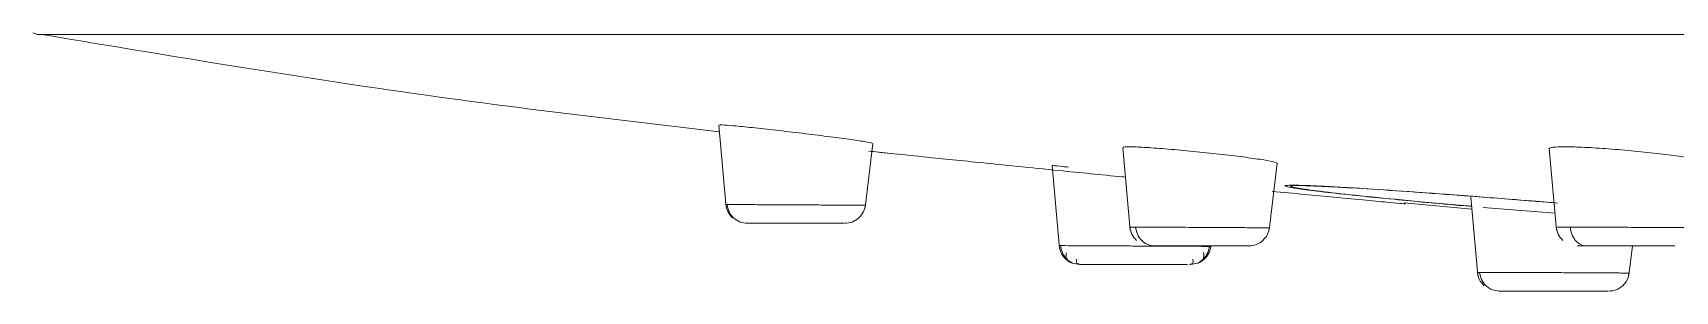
# Model space of a CAD drawing. Extents: x -6207 to -5787, y -4608 to -3937.
# Drawn here: x -6105.79 to -6097.78, y -4092.91 to -4091.65 of the extents above; entities that cross this region are included whole.
import ezdxf

# ---------------------------------------------------------------- set-up
doc = ezdxf.new("R2010")
doc.units = 0
doc.header["$LTSCALE"] = 7
doc.layers.get('0').update_dxf_attribs({"color": 2, "linetype": 'CONTINUOUS'})

msp = doc.modelspace()

# ---------------------------------------------------------------- linework, layer by layer
at = {"color": 8, "linetype": 'Continuous', "lineweight": 15}
for p, q in [((-6083.93456, -4091.66348), (-6105.75692, -4091.66348)), ((-6098.76931, -4092.49875), (-6099.01639, -4092.47686)), ((-6098.36239, -4092.53342), (-6098.71379, -4092.50469)), ((-6098.73036, -4092.82081), (-6098.73773, -4092.82083))]:
    msp.add_line(p, q, dxfattribs=at)
at = {"color": 7, "linetype": 'Continuous', "lineweight": 15}
for p, q in [((-6102.43982, -4092.10462), (-6102.4398, -4092.10484)), ((-6102.4398, -4092.10484), (-6102.40467, -4092.5049)), ((-6101.72713, -4092.5049), (-6101.68893, -4092.193)), ((-6101.60159, -4092.24164), (-6101.7011, -4092.23127)), ((-6101.56366, -4092.24555), (-6101.60159, -4092.24164)), ((-6100.46958, -4092.21384), (-6100.43388, -4092.61541)), ((-6098.39105, -4092.21851), (-6098.35493, -4092.61539)), ((-6100.81476, -4092.30044), (-6100.77935, -4092.70515)), ((-6099.75645, -4092.61541), (-6099.7169, -4092.28952)), ((-6099.09833, -4092.48223), (-6098.76804, -4092.51327)), ((-6098.77324, -4092.45412), (-6098.73961, -4092.83633)), ((-6102.30169, -4092.5821), (-6102.30184, -4092.5821)), ((-6098.00225, -4092.83633), (-6097.98461, -4092.69209)), ((-6098.63648, -4092.9121), (-6098.6336, -4092.9121)), ((-6098.10001, -4092.9121), (-6098.08115, -4092.90866))]:
    msp.add_line(p, q, dxfattribs=at)
for centre, radius, start, end in [((-6105.73658, -4091.54521), 0.12, 246.160902, 260.243945), ((-6099.02019, -4092.32946), 0.14745, 266.423222, 271.474176)]:
    msp.add_arc(centre, radius, start, end, dxfattribs=at)
for points, knots in [([(-6105.74045, -4091.66252), (-6105.07447, -4091.77373), (-6103.97689, -4091.957), (-6102.87166, -4092.08549), (-6102.43706, -4092.13602)], [0, 0, 0, 0, 0.6067777, 1, 1, 1, 1]), ([(-6101.69412, -4092.19238), (-6101.69286, -4092.19211), (-6101.68872, -4092.1912), (-6101.72641, -4092.18457), (-6101.80156, -4092.17342), (-6101.90885, -4092.15913), (-6102.03342, -4092.14362), (-6102.16205, -4092.12849), (-6102.27949, -4092.11566), (-6102.37271, -4092.10652), (-6102.41636, -4092.10334), (-6102.43729, -4092.1026), (-6102.43575, -4092.10368), (-6102.43475, -4092.10438)], [0, 0, 0, 0, 0.0461867, 0.1526414, 0.2593703, 0.3666368, 0.4744209, 0.5824889, 0.6904597, 0.7979863, 0.9049199, 0.9381629, 1, 1, 1, 1]), ([(-6101.70847, -4092.23051), (-6101.68012, -4092.23347), (-6101.63014, -4092.2387), (-6101.43811, -4092.25853), (-6101.16772, -4092.28632), (-6100.82438, -4092.32081), (-6100.57078, -4092.34633), (-6100.46194, -4092.35681), (-6100.45682, -4092.3573)], [0, 0, 0, 0, 0.2154297, 0.379928, 0.5854523, 0.8212387, 0.991598, 1, 1, 1, 1]), ([(-6100.43909, -4092.20969), (-6100.45472, -4092.20988), (-6100.47375, -4092.2101), (-6100.46721, -4092.21301), (-6100.46604, -4092.21353)], [0, 0, 0, 0, 0.82079617, 1, 1, 1, 1]), ([(-6099.72016, -4092.28911), (-6099.72136, -4092.28754), (-6099.72404, -4092.28402), (-6099.77815, -4092.27389), (-6099.86681, -4092.26101), (-6099.98253, -4092.24679), (-6100.11071, -4092.23307), (-6100.23717, -4092.2213), (-6100.34671, -4092.21307), (-6100.41008, -4092.20991), (-6100.43353, -4092.20973), (-6100.43909, -4092.20969)], [0, 0, 0, 0, 0.099004, 0.2215754, 0.3446407, 0.4681878, 0.5919909, 0.7157079, 0.8390176, 0.9617734, 1, 1, 1, 1]), ([(-6098.31592, -4092.20969), (-6098.33857, -4092.2101), (-6098.38236, -4092.21088), (-6098.38734, -4092.21595), (-6098.38975, -4092.2184)], [0, 0, 0, 0, 0.5174464, 1, 1, 1, 1]), ([(-6097.64014, -4092.28451), (-6097.63944, -4092.28428), (-6097.63229, -4092.28191), (-6097.65899, -4092.27371), (-6097.72105, -4092.26106), (-6097.82071, -4092.24678), (-6097.94141, -4092.23307), (-6098.0709, -4092.2213), (-6098.19338, -4092.21307), (-6098.27314, -4092.20991), (-6098.30771, -4092.20973), (-6098.31592, -4092.20969)], [0, 0, 0, 0, 0.014594, 0.1486506, 0.2832456, 0.4183672, 0.5537686, 0.6890754, 0.8239346, 0.9581943, 1, 1, 1, 1]), ([(-6100.73453, -4092.30859), (-6100.74929, -4092.3071), (-6100.7921, -4092.30279), (-6100.81208, -4092.30078), (-6100.81424, -4092.3005), (-6100.81476, -4092.30044)], [0, 0, 0, 0, 0.2862831, 0.8304391, 1, 1, 1, 1]), ([(-6099.74211, -4092.42651), (-6099.63626, -4092.43654), (-6099.38803, -4092.46007), (-6099.18988, -4092.47843), (-6099.0964, -4092.48706), (-6099.09528, -4092.48717), (-6099.09466, -4092.48724)], [0, 0, 0, 0, 0.26979366, 0.63269332, 0.79690403, 1, 1, 1, 1]), ([(-6099.42435, -4092.40579), (-6099.36141, -4092.40946), (-6099.23557, -4092.41679), (-6098.98313, -4092.43433), (-6098.70083, -4092.45549), (-6098.48287, -4092.47244), (-6098.36673, -4092.48209), (-6098.35071, -4092.48342)], [0, 0, 0, 0, 0.240337, 0.4805949, 0.7209968, 0.961514, 1, 1, 1, 1]), ([(-6099.42094, -4092.40563), (-6099.38214, -4092.40781), (-6099.2876, -4092.41315), (-6099.08621, -4092.42676), (-6098.83332, -4092.44523), (-6098.5823, -4092.4644), (-6098.41894, -4092.47782), (-6098.35071, -4092.48342)], [0, 0, 0, 0, 0.1563672, 0.3810254, 0.6075988, 0.8360818, 1, 1, 1, 1]), ([(-6102.40598, -4092.49), (-6102.40387, -4092.50204), (-6102.3995, -4092.52701), (-6102.38261, -4092.54598), (-6102.37386, -4092.55581)], [0, 0, 0, 0, 0.4819681, 1, 1, 1, 1]), ([(-6102.39959, -4092.49081), (-6102.39735, -4092.50258), (-6102.39271, -4092.52699), (-6102.36962, -4092.55745), (-6102.33783, -4092.57825), (-6102.31355, -4092.58085), (-6102.30184, -4092.5821)], [0, 0, 0, 0, 0.2411359, 0.4999409, 0.7587759, 1, 1, 1, 1]), ([(-6101.75751, -4092.55581), (-6101.74876, -4092.54598), (-6101.73187, -4092.52701), (-6101.7275, -4092.50204), (-6101.72539, -4092.49)], [0, 0, 0, 0, 0.51803193, 1, 1, 1, 1]), ([(-6101.75751, -4092.55581), (-6101.74876, -4092.54598), (-6101.73187, -4092.52701), (-6101.7275, -4092.50204), (-6101.72539, -4092.49)], [0, 0, 0, 0, 0.5180319, 1, 1, 1, 1]), ([(-6099.10042, -4092.48669), (-6099.09966, -4092.48677), (-6099.09642, -4092.48712), (-6099.09347, -4092.48736), (-6099.09122, -4092.48755)], [0, 0, 0, 0, 0.2337845, 1, 1, 1, 1]), ([(-6102.30184, -4092.5821), (-6102.29233, -4092.5821), (-6102.27322, -4092.5821), (-6102.20357, -4092.5821), (-6102.11514, -4092.5821), (-6102.01868, -4092.5821), (-6101.92909, -4092.5821), (-6101.862, -4092.5821), (-6101.82633, -4092.5821), (-6101.82884, -4092.5821), (-6101.82969, -4092.5821)], [0, 0, 0, 0, 0.1323421, 0.2657863, 0.39901, 0.5323179, 0.665657, 0.7989579, 0.9324989, 1, 1, 1, 1]), ([(-6101.75751, -4092.55581), (-6101.76806, -4092.56367), (-6101.78843, -4092.57885), (-6101.81369, -4092.58103), (-6101.82587, -4092.58208)], [0, 0, 0, 0, 0.51796264, 1, 1, 1, 1]), ([(-6101.75751, -4092.55581), (-6101.76806, -4092.56367), (-6101.78843, -4092.57885), (-6101.81369, -4092.58103), (-6101.82587, -4092.58208)], [0, 0, 0, 0, 0.5179626, 1, 1, 1, 1]), ([(-6100.43524, -4092.60001), (-6100.43313, -4092.61204), (-6100.42876, -4092.63702), (-6100.41187, -4092.65599), (-6100.40312, -4092.66581)], [0, 0, 0, 0, 0.4819654, 1, 1, 1, 1]), ([(-6100.31609, -4092.69209), (-6100.32705, -4092.69084), (-6100.34979, -4092.68827), (-6100.37955, -4092.66746), (-6100.40117, -4092.637), (-6100.40552, -4092.61259), (-6100.40762, -4092.60082)], [0, 0, 0, 0, 0.2411918, 0.5000487, 0.7588571, 1, 1, 1, 1]), ([(-6099.78679, -4092.66581), (-6099.79734, -4092.67367), (-6099.81771, -4092.68885), (-6099.84297, -4092.69103), (-6099.85515, -4092.69209)], [0, 0, 0, 0, 0.51798107, 1, 1, 1, 1]), ([(-6099.78679, -4092.66581), (-6099.79734, -4092.67367), (-6099.81771, -4092.68885), (-6099.84297, -4092.69103), (-6099.85515, -4092.69209)], [0, 0, 0, 0, 0.51798107, 1, 1, 1, 1]), ([(-6099.78679, -4092.66581), (-6099.77804, -4092.65599), (-6099.76115, -4092.63702), (-6099.75678, -4092.61204), (-6099.75467, -4092.60001)], [0, 0, 0, 0, 0.5180346, 1, 1, 1, 1]), ([(-6099.78679, -4092.66581), (-6099.77804, -4092.65599), (-6099.76115, -4092.63702), (-6099.75678, -4092.61204), (-6099.75467, -4092.60001)], [0, 0, 0, 0, 0.5180346, 1, 1, 1, 1]), ([(-6098.35631, -4092.60001), (-6098.3542, -4092.61204), (-6098.34983, -4092.63702), (-6098.33294, -4092.65599), (-6098.32419, -4092.66581)], [0, 0, 0, 0, 0.4819711, 1, 1, 1, 1]), ([(-6098.20873, -4092.69209), (-6098.21829, -4092.69084), (-6098.2381, -4092.68827), (-6098.26403, -4092.66746), (-6098.28288, -4092.63699), (-6098.28666, -4092.61258), (-6098.28849, -4092.60079)], [0, 0, 0, 0, 0.2411557, 0.4999758, 0.7587385, 1, 1, 1, 1]), ([(-6100.0404, -4092.69428), (-6100.04388, -4092.69428), (-6100.05144, -4092.69428), (-6100.10615, -4092.69413), (-6100.17397, -4092.69378), (-6100.24145, -4092.69342), (-6100.32181, -4092.69297), (-6100.41033, -4092.69257), (-6100.49874, -4092.69212), (-6100.57881, -4092.69168), (-6100.64621, -4092.69132), (-6100.71424, -4092.69097), (-6100.76943, -4092.69079), (-6100.77708, -4092.6908), (-6100.7806, -4092.6908)], [0, 0, 0, 0, 0.0988035, 0.2148468, 0.2796321, 0.3487565, 0.4222092, 0.4999839, 0.5773456, 0.6504858, 0.7194078, 0.7841137, 0.900387, 1, 1, 1, 1]), ([(-6100.78057, -4092.6908), (-6100.77829, -4092.70258), (-6100.77356, -4092.72699), (-6100.75004, -4092.75747), (-6100.71764, -4092.77824), (-6100.69291, -4092.78083), (-6100.68098, -4092.78209)], [0, 0, 0, 0, 0.2412769, 0.5000607, 0.7587942, 1, 1, 1, 1]), ([(-6100.77425, -4092.69001), (-6100.77202, -4092.7019), (-6100.76858, -4092.72015), (-6100.75567, -4092.74181), (-6100.74675, -4092.75112), (-6100.74225, -4092.75581)], [0, 0, 0, 0, 0.4808346, 0.7378288, 1, 1, 1, 1]), ([(-6100.74561, -4092.72596), (-6100.74688, -4092.73684), (-6100.74935, -4092.75793), (-6100.72677, -4092.76996), (-6100.71583, -4092.77579)], [0, 0, 0, 0, 0.5153693, 1, 1, 1, 1]), ([(-6100.31609, -4092.69209), (-6100.30045, -4092.69209), (-6100.26905, -4092.69209), (-6100.18659, -4092.69209), (-6100.09233, -4092.69209), (-6099.99768, -4092.69209), (-6099.91882, -4092.69209), (-6099.86446, -4092.69209), (-6099.85815, -4092.69209), (-6099.85505, -4092.69209)], [0, 0, 0, 0, 0.1426581, 0.2865161, 0.4301314, 0.5738362, 0.7175725, 0.8612766, 1, 1, 1, 1]), ([(-6100.13966, -4092.78209), (-6100.12805, -4092.7809), (-6100.10399, -4092.77844), (-6100.07216, -4092.75872), (-6100.04848, -4092.72953), (-6100.04306, -4092.70578), (-6100.04043, -4092.69428)], [0, 0, 0, 0, 0.2403953, 0.4982532, 0.7570764, 1, 1, 1, 1]), ([(-6100.10474, -4092.77579), (-6100.09401, -4092.76982), (-6100.07187, -4092.7575), (-6100.0753, -4092.73589), (-6100.07706, -4092.72475)], [0, 0, 0, 0, 0.4846704, 1, 1, 1, 1]), ([(-6100.0787, -4092.75581), (-6100.07424, -4092.75112), (-6100.0654, -4092.74181), (-6100.05266, -4092.72015), (-6100.04935, -4092.7019), (-6100.0472, -4092.69001)], [0, 0, 0, 0, 0.2622011, 0.5192019, 1, 1, 1, 1]), ([(-6098.20873, -4092.69209), (-6098.22508, -4092.69209), (-6098.2579, -4092.69209), (-6098.25546, -4092.69209), (-6098.25423, -4092.69209)], [0, 0, 0, 0, 0.49790159, 1, 1, 1, 1]), ([(-6097.77971, -4092.69209), (-6097.7786, -4092.69209), (-6097.77436, -4092.69209), (-6097.8054, -4092.69209), (-6097.86783, -4092.69209), (-6097.95552, -4092.69209), (-6098.05124, -4092.69209), (-6098.14365, -4092.69209), (-6098.18709, -4092.69209), (-6098.20873, -4092.69209)], [0, 0, 0, 0, 0.0555984, 0.2131387, 0.3707159, 0.5282706, 0.6857203, 0.8434109, 1, 1, 1, 1]), ([(-6100.67553, -4092.78209), (-6100.68305, -4092.78098), (-6100.69888, -4092.77864), (-6100.69613, -4092.76368), (-6100.69469, -4092.75581)], [0, 0, 0, 0, 0.4748183, 1, 1, 1, 1]), ([(-6100.68098, -4092.78209), (-6100.67694, -4092.78209), (-6100.66882, -4092.78209), (-6100.60659, -4092.78209), (-6100.51696, -4092.78209), (-6100.4106, -4092.78209), (-6100.30355, -4092.78209), (-6100.21577, -4092.78209), (-6100.1636, -4092.78209), (-6100.15648, -4092.78209), (-6100.15507, -4092.78209)], [0, 0, 0, 0, 0.1370488, 0.2753189, 0.4133618, 0.5514823, 0.6896357, 0.8277448, 0.9661065, 1, 1, 1, 1]), ([(-6100.12951, -4092.75581), (-6100.12742, -4092.76368), (-6100.12345, -4092.77864), (-6100.13854, -4092.78098), (-6100.14571, -4092.78209)], [0, 0, 0, 0, 0.5252559, 1, 1, 1, 1]), ([(-6098.74104, -4092.82), (-6098.73893, -4092.83203), (-6098.73457, -4092.85701), (-6098.71767, -4092.87597), (-6098.70892, -4092.8858)], [0, 0, 0, 0, 0.4819654, 1, 1, 1, 1]), ([(-6098.73033, -4092.82081), (-6098.72811, -4092.83258), (-6098.72352, -4092.85699), (-6098.70067, -4092.88745), (-6098.66921, -4092.90825), (-6098.64518, -4092.91085), (-6098.6336, -4092.9121)], [0, 0, 0, 0, 0.241138, 0.4999432, 0.7587734, 1, 1, 1, 1]), ([(-6098.03246, -4092.8858), (-6098.02371, -4092.87597), (-6098.00682, -4092.85701), (-6098.00245, -4092.83203), (-6098.00034, -4092.82)], [0, 0, 0, 0, 0.5180289, 1, 1, 1, 1]), ([(-6098.6336, -4092.9121), (-6098.62131, -4092.9121), (-6098.59662, -4092.9121), (-6098.5147, -4092.9121), (-6098.4134, -4092.9121), (-6098.30468, -4092.9121), (-6098.20704, -4092.9121), (-6098.13123, -4092.9121), (-6098.11252, -4092.9121), (-6098.10316, -4092.9121)], [0, 0, 0, 0, 0.1418593, 0.2849799, 0.4278598, 0.5708268, 0.7138276, 0.8567803, 1, 1, 1, 1]), ([(-6098.03246, -4092.8858), (-6098.04301, -4092.89367), (-6098.06337, -4092.90887), (-6098.08864, -4092.91105), (-6098.10082, -4092.9121)], [0, 0, 0, 0, 0.5180531, 1, 1, 1, 1])]:
    msp.add_open_spline(points, degree=3, knots=knots, dxfattribs=at)
at = {"color": 8, "linetype": 'Continuous', "lineweight": 15}
for points, knots in [([(-6099.02938, -4092.47663), (-6099.13504, -4092.46649), (-6099.3823, -4092.44276), (-6099.58006, -4092.41929), (-6099.6711, -4092.40471), (-6099.69129, -4092.39658), (-6099.62069, -4092.39589), (-6099.51457, -4092.40004), (-6099.43864, -4092.40457), (-6099.42094, -4092.40563)], [0, 0, 0, 0, 0.1771149, 0.4144889, 0.5175819, 0.6536454, 0.8375604, 0.9621247, 1, 1, 1, 1]), ([(-6099.01639, -4092.47686), (-6099.09996, -4092.46892), (-6099.26711, -4092.45304), (-6099.45816, -4092.43238), (-6099.5928, -4092.41556), (-6099.65911, -4092.40379), (-6099.65294, -4092.39801), (-6099.58022, -4092.39801), (-6099.47632, -4092.4032), (-6099.42435, -4092.40579)], [0, 0, 0, 0, 0.142865, 0.2857704, 0.42867, 0.5714915, 0.7143187, 0.8571233, 1, 1, 1, 1]), ([(-6102.39962, -4092.49081), (-6102.40619, -4092.49079), (-6102.41354, -4092.49077), (-6102.40093, -4092.49085), (-6102.39958, -4092.49086)], [0, 0, 0, 0, 0.8926198, 1, 1, 1, 1]), ([(-6101.72915, -4092.49422), (-6101.72826, -4092.49421), (-6101.72445, -4092.49418), (-6101.74852, -4092.49408), (-6101.7909, -4092.49385), (-6101.84206, -4092.49353), (-6101.91037, -4092.49309), (-6101.99269, -4092.49259), (-6102.07731, -4092.49218), (-6102.15485, -4092.49177), (-6102.22172, -4092.49143), (-6102.29576, -4092.49109), (-6102.36607, -4092.49081), (-6102.38885, -4092.49081), (-6102.39962, -4092.49081)], [0, 0, 0, 0, 0.0345686, 0.147082, 0.2144877, 0.2891858, 0.3711569, 0.4603824, 0.548638, 0.6230776, 0.6942383, 0.7621198, 0.8875239, 1, 1, 1, 1]), ([(-6098.76921, -4092.4999), (-6098.80935, -4092.49641), (-6098.88627, -4092.48972), (-6098.97142, -4092.482), (-6099.01721, -4092.47775), (-6099.02938, -4092.47663)], [0, 0, 0, 0, 0.4448325, 0.8524212, 1, 1, 1, 1]), ([(-6100.40764, -4092.60082), (-6100.42098, -4092.60081), (-6100.43818, -4092.6008), (-6100.43226, -4092.60087), (-6100.43093, -4092.60089)], [0, 0, 0, 0, 0.7753347, 1, 1, 1, 1]), ([(-6099.7576, -4092.60411), (-6099.75776, -4092.60408), (-6099.75824, -4092.60399), (-6099.79484, -4092.60376), (-6099.85756, -4092.60333), (-6099.93398, -4092.60274), (-6100.02373, -4092.6022), (-6100.13187, -4092.60172), (-6100.24462, -4092.6012), (-6100.34962, -4092.60084), (-6100.38882, -4092.60083), (-6100.40764, -4092.60082)], [0, 0, 0, 0, 0.0675244, 0.203429, 0.291389, 0.392437, 0.5065313, 0.5948211, 0.740134, 0.8751929, 1, 1, 1, 1]), ([(-6098.28851, -4092.60082), (-6098.3078, -4092.60081), (-6098.34731, -4092.6008), (-6098.35185, -4092.60097), (-6098.35418, -4092.60106)], [0, 0, 0, 0, 0.4881728, 1, 1, 1, 1]), ([(-6097.67804, -4092.60389), (-6097.67741, -4092.60388), (-6097.67341, -4092.60378), (-6097.68495, -4092.60365), (-6097.70778, -4092.6033), (-6097.75116, -4092.60299), (-6097.81027, -4092.60253), (-6097.88088, -4092.60212), (-6097.97251, -4092.60173), (-6098.08337, -4092.60134), (-6098.20306, -4092.6009), (-6098.25999, -4092.60085), (-6098.28851, -4092.60082)], [0, 0, 0, 0, 0.0147562, 0.0928138, 0.1799904, 0.2756566, 0.3717383, 0.4677963, 0.5615296, 0.707118, 0.8532666, 1, 1, 1, 1]), ([(-6098.00336, -4092.82422), (-6098.00255, -4092.82421), (-6097.99738, -4092.82416), (-6098.01867, -4092.82409), (-6098.05835, -4092.8239), (-6098.10985, -4092.82357), (-6098.18119, -4092.82313), (-6098.27078, -4092.82264), (-6098.36441, -4092.82216), (-6098.45064, -4092.82179), (-6098.5243, -4092.82145), (-6098.60714, -4092.82106), (-6098.68786, -4092.82085), (-6098.71669, -4092.82082), (-6098.73036, -4092.82081)], [0, 0, 0, 0, 0.0201914, 0.1291771, 0.196334, 0.2717944, 0.3555471, 0.4475652, 0.5418531, 0.6169939, 0.6889438, 0.7577067, 0.8851359, 1, 1, 1, 1])]:
    msp.add_open_spline(points, degree=3, knots=knots, dxfattribs=at)

doc.saveas('drawing.dxf')
